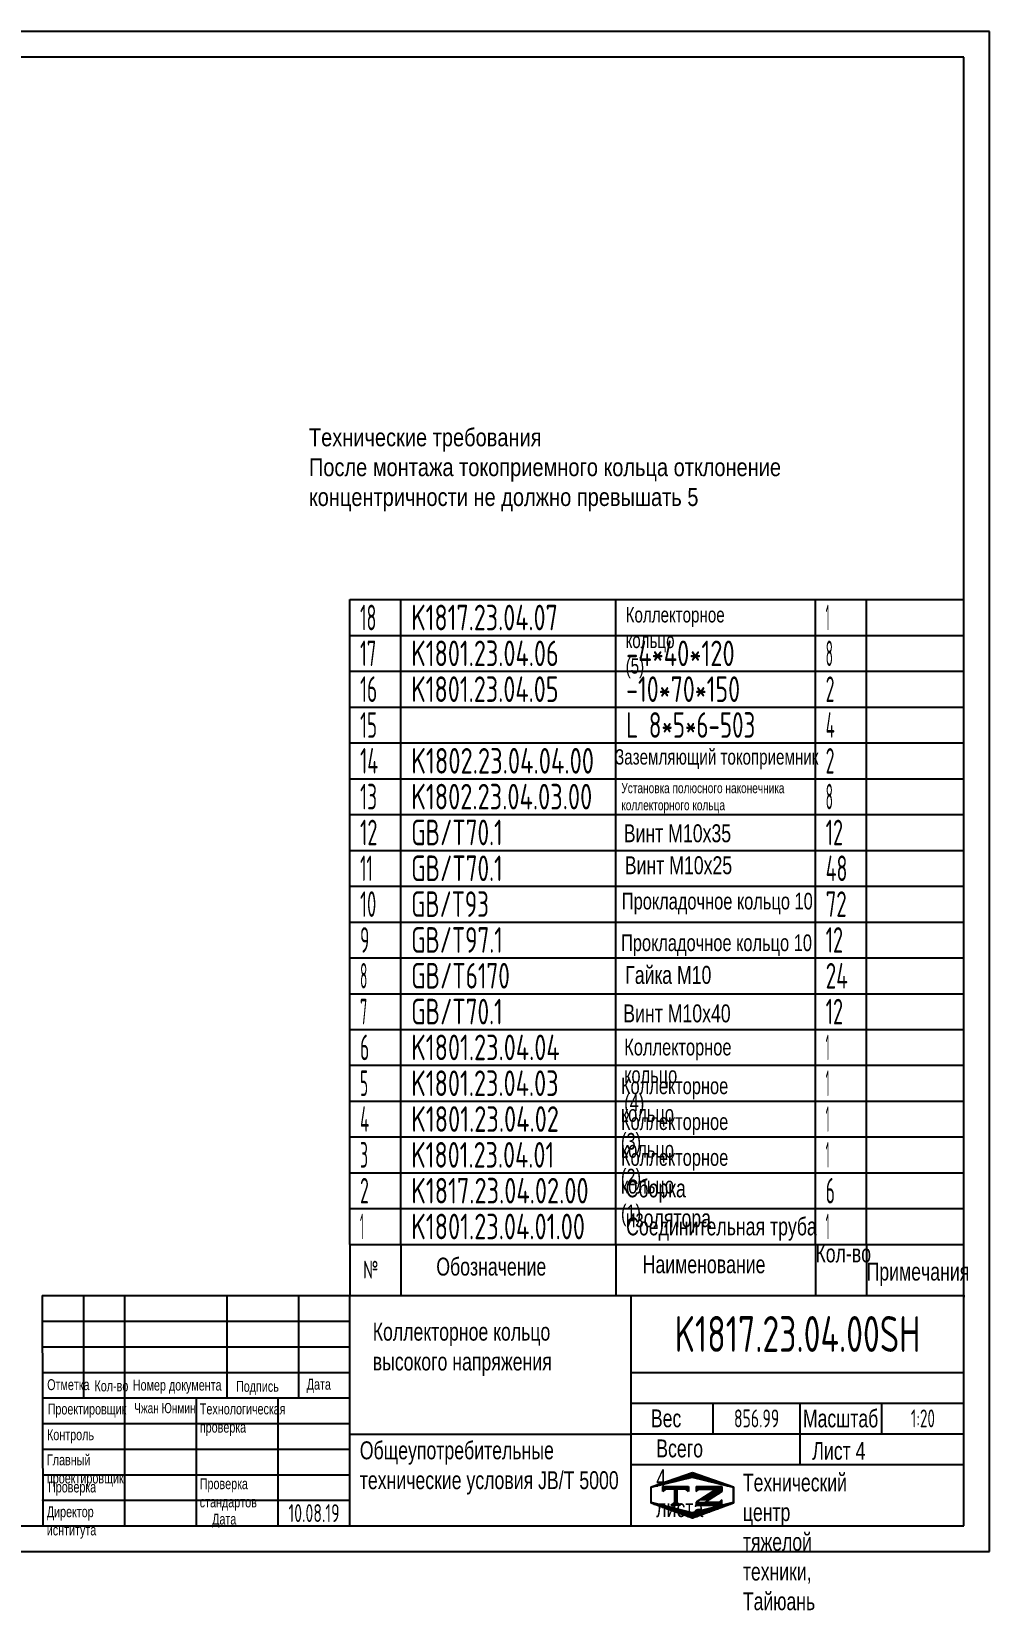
# Model space of a CAD drawing. Header units: millimetres. Extents: x 0 to 8400, y -230 to 5940.
# Drawn here: x 4656 to 8400, y -230 to 5940 of the extents above; entities that cross this region are included whole.
import ezdxf
from ezdxf.enums import TextEntityAlignment as Align

# ---------------------------------------------------------------- set-up
doc = ezdxf.new("R2010")
doc.units = ezdxf.units.MM
doc.header["$LTSCALE"] = 200
doc.linetypes.add('G', pattern=[2, 1.25, -0.25, 0.25, -0.25])
for name, color, linetype in [('01', 7, 'Continuous'), ('02', 1, 'Continuous'), ('05', 4, 'G'), ('11', 3, 'Continuous'), ('THICK', 7, 'Continuous')]:
    doc.layers.add(name, color=color, linetype=linetype)
doc.styles.get("Standard").update_dxf_attribs({"font": 'isocp', "width": 0.707, "bigfont": 'intecad.shx'})

# ---------------------------------------------------------------- blocks, each defined once
blk = doc.blocks.new('*U179')
at = {"layer": '01'}
for points in [[(415, 292), (25, 292)], [(25, 292), (25, 5)], [(415, 5), (415, 292)], [(25, 5), (415, 5)]]:
    blk.add_lwpolyline(points, dxfattribs=at)
at = {"layer": '02'}
for points in [[(420, 297), (0, 297)], [(0, 297), (0, 0)], [(420, 0), (420, 297)], [(0, 0), (420, 0)]]:
    blk.add_lwpolyline(points, dxfattribs=at)
blk = doc.blocks.new('*U182')
at = {"layer": '01'}
for p, q in [((0, -140), (0, 0)), ((2400, -140), (2400, 0))]:
    blk.add_line(p, q, dxfattribs=at)
at = {"layer": '02'}
for p, q in [((0, 0), (200, 0)), ((200, -140), (200, 0)), ((200, 0), (1040, 0)), ((1040, -140), (1040, 0)), ((1040, 0), (1820, 0)), ((1820, -140), (1820, 0)), ((1820, 0), (2020, 0)), ((2020, -140), (2020, 0)), ((2020, 0), (2400, 0))]:
    blk.add_line(p, q, dxfattribs=at)
blk = doc.blocks.new('*U183')
at = {"layer": '01'}
for p, q in [((0, -140), (0, 0)), ((2400, -140), (2400, 0))]:
    blk.add_line(p, q, dxfattribs=at)
at = {"layer": '02'}
for p, q in [((0, 0), (200, 0)), ((200, -140), (200, 0)), ((200, 0), (1040, 0)), ((1040, -140), (1040, 0)), ((1040, 0), (1820, 0)), ((1820, -140), (1820, 0)), ((1820, 0), (2020, 0)), ((2020, -140), (2020, 0)), ((2020, 0), (2400, 0))]:
    blk.add_line(p, q, dxfattribs=at)
blk = doc.blocks.new('*U184')
at = {"layer": '01'}
for p, q in [((0, -140), (0, 0)), ((2400, -140), (2400, 0))]:
    blk.add_line(p, q, dxfattribs=at)
at = {"layer": '02'}
for p, q in [((0, 0), (200, 0)), ((200, -140), (200, 0)), ((200, 0), (1040, 0)), ((1040, -140), (1040, 0)), ((1040, 0), (1820, 0)), ((1820, -140), (1820, 0)), ((1820, 0), (2020, 0)), ((2020, -140), (2020, 0)), ((2020, 0), (2400, 0))]:
    blk.add_line(p, q, dxfattribs=at)
blk = doc.blocks.new('*U185')
at = {"layer": '01'}
for p, q in [((0, -140), (0, 0)), ((2400, -140), (2400, 0))]:
    blk.add_line(p, q, dxfattribs=at)
at = {"layer": '02'}
for p, q in [((0, 0), (200, 0)), ((200, -140), (200, 0)), ((200, 0), (1040, 0)), ((1040, -140), (1040, 0)), ((1040, 0), (1820, 0)), ((1820, -140), (1820, 0)), ((1820, 0), (2020, 0)), ((2020, -140), (2020, 0)), ((2020, 0), (2400, 0))]:
    blk.add_line(p, q, dxfattribs=at)
blk = doc.blocks.new('*U186')
at = {"layer": '01'}
for p, q in [((0, -140), (0, 0)), ((2400, -140), (2400, 0))]:
    blk.add_line(p, q, dxfattribs=at)
at = {"layer": '02'}
for p, q in [((0, 0), (200, 0)), ((200, -140), (200, 0)), ((200, 0), (1040, 0)), ((1040, -140), (1040, 0)), ((1040, 0), (1820, 0)), ((1820, -140), (1820, 0)), ((1820, 0), (2020, 0)), ((2020, -140), (2020, 0)), ((2020, 0), (2400, 0))]:
    blk.add_line(p, q, dxfattribs=at)
blk = doc.blocks.new('*U187')
at = {"layer": '01'}
for p, q in [((0, -140), (0, 0)), ((2400, -140), (2400, 0))]:
    blk.add_line(p, q, dxfattribs=at)
at = {"layer": '02'}
for p, q in [((0, 0), (200, 0)), ((200, -140), (200, 0)), ((200, 0), (1040, 0)), ((1040, -140), (1040, 0)), ((1040, 0), (1820, 0)), ((1820, -140), (1820, 0)), ((1820, 0), (2020, 0)), ((2020, -140), (2020, 0)), ((2020, 0), (2400, 0))]:
    blk.add_line(p, q, dxfattribs=at)
blk = doc.blocks.new('*U188')
at = {"layer": '01'}
for p, q in [((0, -140), (0, 0)), ((2400, -140), (2400, 0))]:
    blk.add_line(p, q, dxfattribs=at)
at = {"layer": '02'}
for p, q in [((0, 0), (200, 0)), ((200, -140), (200, 0)), ((200, 0), (1040, 0)), ((1040, -140), (1040, 0)), ((1040, 0), (1820, 0)), ((1820, -140), (1820, 0)), ((1820, 0), (2020, 0)), ((2020, -140), (2020, 0)), ((2020, 0), (2400, 0))]:
    blk.add_line(p, q, dxfattribs=at)
blk = doc.blocks.new('*U189')
at = {"layer": '01'}
for p, q in [((0, -140), (0, 0)), ((2400, -140), (2400, 0))]:
    blk.add_line(p, q, dxfattribs=at)
at = {"layer": '02'}
for p, q in [((0, 0), (200, 0)), ((200, -140), (200, 0)), ((200, 0), (1040, 0)), ((1040, -140), (1040, 0)), ((1040, 0), (1820, 0)), ((1820, -140), (1820, 0)), ((1820, 0), (2020, 0)), ((2020, -140), (2020, 0)), ((2020, 0), (2400, 0))]:
    blk.add_line(p, q, dxfattribs=at)
blk = doc.blocks.new('*U190')
at = {"layer": '01'}
for p, q in [((0, -140), (0, 0)), ((2400, -140), (2400, 0))]:
    blk.add_line(p, q, dxfattribs=at)
at = {"layer": '02'}
for p, q in [((0, 0), (200, 0)), ((200, -140), (200, 0)), ((200, 0), (1040, 0)), ((1040, -140), (1040, 0)), ((1040, 0), (1820, 0)), ((1820, -140), (1820, 0)), ((1820, 0), (2020, 0)), ((2020, -140), (2020, 0)), ((2020, 0), (2400, 0))]:
    blk.add_line(p, q, dxfattribs=at)
blk = doc.blocks.new('*U191')
at = {"layer": '01'}
for p, q in [((0, -140), (0, 0)), ((2400, -140), (2400, 0))]:
    blk.add_line(p, q, dxfattribs=at)
at = {"layer": '02'}
for p, q in [((0, 0), (200, 0)), ((200, -140), (200, 0)), ((200, 0), (1040, 0)), ((1040, -140), (1040, 0)), ((1040, 0), (1820, 0)), ((1820, -140), (1820, 0)), ((1820, 0), (2020, 0)), ((2020, -140), (2020, 0)), ((2020, 0), (2400, 0))]:
    blk.add_line(p, q, dxfattribs=at)
blk = doc.blocks.new('*U192')
at = {"layer": '01'}
for p, q in [((0, -140), (0, 0)), ((2400, -140), (2400, 0))]:
    blk.add_line(p, q, dxfattribs=at)
at = {"layer": '02'}
for p, q in [((0, 0), (200, 0)), ((200, -140), (200, 0)), ((200, 0), (1040, 0)), ((1040, -140), (1040, 0)), ((1040, 0), (1820, 0)), ((1820, -140), (1820, 0)), ((1820, 0), (2020, 0)), ((2020, -140), (2020, 0)), ((2020, 0), (2400, 0))]:
    blk.add_line(p, q, dxfattribs=at)
blk = doc.blocks.new('*U193')
at = {"layer": '01'}
for p, q in [((0, -140), (0, 0)), ((2400, -140), (2400, 0))]:
    blk.add_line(p, q, dxfattribs=at)
at = {"layer": '02'}
for p, q in [((0, 0), (200, 0)), ((200, -140), (200, 0)), ((200, 0), (1040, 0)), ((1040, -140), (1040, 0)), ((1040, 0), (1820, 0)), ((1820, -140), (1820, 0)), ((1820, 0), (2020, 0)), ((2020, -140), (2020, 0)), ((2020, 0), (2400, 0))]:
    blk.add_line(p, q, dxfattribs=at)
blk = doc.blocks.new('*U194')
at = {"layer": '01'}
for p, q in [((0, -140), (0, 0)), ((2400, -140), (2400, 0))]:
    blk.add_line(p, q, dxfattribs=at)
at = {"layer": '02'}
for p, q in [((0, 0), (200, 0)), ((200, -140), (200, 0)), ((200, 0), (1040, 0)), ((1040, -140), (1040, 0)), ((1040, 0), (1820, 0)), ((1820, -140), (1820, 0)), ((1820, 0), (2020, 0)), ((2020, -140), (2020, 0)), ((2020, 0), (2400, 0))]:
    blk.add_line(p, q, dxfattribs=at)
blk = doc.blocks.new('*U195')
at = {"layer": '01'}
for p, q in [((0, -140), (0, 0)), ((2400, -140), (2400, 0))]:
    blk.add_line(p, q, dxfattribs=at)
at = {"layer": '02'}
for p, q in [((0, 0), (200, 0)), ((200, -140), (200, 0)), ((200, 0), (1040, 0)), ((1040, -140), (1040, 0)), ((1040, 0), (1820, 0)), ((1820, -140), (1820, 0)), ((1820, 0), (2020, 0)), ((2020, -140), (2020, 0)), ((2020, 0), (2400, 0))]:
    blk.add_line(p, q, dxfattribs=at)
blk = doc.blocks.new('*U196')
at = {"layer": '01'}
for p, q in [((0, -140), (0, 0)), ((2400, -140), (2400, 0))]:
    blk.add_line(p, q, dxfattribs=at)
at = {"layer": '02'}
for p, q in [((0, 0), (200, 0)), ((200, -140), (200, 0)), ((200, 0), (1040, 0)), ((1040, -140), (1040, 0)), ((1040, 0), (1820, 0)), ((1820, -140), (1820, 0)), ((1820, 0), (2020, 0)), ((2020, -140), (2020, 0)), ((2020, 0), (2400, 0))]:
    blk.add_line(p, q, dxfattribs=at)
blk = doc.blocks.new('*U197')
at = {"layer": '01'}
for p, q in [((0, -140), (0, 0)), ((2400, -140), (2400, 0))]:
    blk.add_line(p, q, dxfattribs=at)
at = {"layer": '02'}
for p, q in [((0, 0), (200, 0)), ((200, -140), (200, 0)), ((200, 0), (1040, 0)), ((1040, -140), (1040, 0)), ((1040, 0), (1820, 0)), ((1820, -140), (1820, 0)), ((1820, 0), (2020, 0)), ((2020, -140), (2020, 0)), ((2020, 0), (2400, 0))]:
    blk.add_line(p, q, dxfattribs=at)
blk = doc.blocks.new('*U198')
at = {"layer": '01'}
for p, q in [((0, -140), (0, 0)), ((2400, -140), (2400, 0))]:
    blk.add_line(p, q, dxfattribs=at)
at = {"layer": '02'}
for p, q in [((0, 0), (200, 0)), ((200, -140), (200, 0)), ((200, 0), (1040, 0)), ((1040, -140), (1040, 0)), ((1040, 0), (1820, 0)), ((1820, -140), (1820, 0)), ((1820, 0), (2020, 0)), ((2020, -140), (2020, 0)), ((2020, 0), (2400, 0))]:
    blk.add_line(p, q, dxfattribs=at)
blk = doc.blocks.new('*U199')
at = {"layer": '01'}
for p, q in [((0, -140), (0, 0)), ((0, 0), (200, 0)), ((200, 0), (1040, 0)), ((1040, 0), (1820, 0)), ((1820, 0), (2020, 0)), ((2020, 0), (2400, 0)), ((2400, -140), (2400, 0))]:
    blk.add_line(p, q, dxfattribs=at)
at = {"layer": '02'}
for p, q in [((200, -140), (200, 0)), ((1040, -140), (1040, 0)), ((1820, -140), (1820, 0)), ((2020, -140), (2020, 0))]:
    blk.add_line(p, q, dxfattribs=at)
blk = doc.blocks.new('*X203')
at = {"color": 0}
for p, q in [((127.06, 7.8), (132.06, 7.8)), ((127.06, 7.5), (132.06, 7.5)), ((127.06, 7.2), (127.32, 7.2)), ((129.23, 6.3), (131.04, 6.3)), ((129.7, 6.6), (131.51, 6.6)), ((130.16, 6.9), (131.98, 6.9)), ((130.62, 7.2), (132.06, 7.2)), ((127.84, 5.4), (129.64, 5.4)), ((128.3, 5.7), (130.1, 5.7)), ((128.77, 6), (130.57, 6))]:
    blk.add_line(p, q, dxfattribs=at)
blk = doc.blocks.new('*X204')
at = {"color": 0}
for p, q in [((127.06, 4.8), (132.06, 4.8)), ((127.06, 4.5), (132.06, 4.5)), ((131.84, 5.1), (132.06, 5.1))]:
    blk.add_line(p, q, dxfattribs=at)
blk = doc.blocks.new('*X202')
at = {"color": 0}
for p, q in [((122.34, 4.5), (123.72, 4.5)), ((122.82, 4.8), (123.24, 4.8))]:
    blk.add_line(p, q, dxfattribs=at)
blk = doc.blocks.new('*X201')
at = {"color": 0}
for p, q in [((120.53, 7.8), (125.53, 7.8)), ((120.53, 7.5), (125.53, 7.5)), ((120.53, 7.2), (120.79, 7.2)), ((125.27, 7.2), (125.53, 7.2))]:
    blk.add_line(p, q, dxfattribs=at)
blk = doc.blocks.new('*X200')
at = {"color": 0}
for p, q in [((122.38, 9.3), (124.32, 9.3)), ((123.24, 9.6), (125.52, 9.6)), ((124.1, 9.9), (128.52, 9.9)), ((124.97, 10.2), (127.67, 10.2)), ((125.83, 10.5), (126.82, 10.5)), ((127.02, 9.6), (129.37, 9.6)), ((128.22, 9.3), (130.22, 9.3)), ((118.22, 7.8), (118.32, 7.8)), ((118.22, 7.5), (118.27, 7.5)), ((118.22, 7.2), (118.27, 7.2)), ((118.22, 6.9), (118.27, 6.9)), ((118.22, 6.6), (118.27, 6.6)), ((118.22, 6.3), (118.27, 6.3)), ((118.94, 8.1), (119.52, 8.1)), ((119.8, 8.4), (120.72, 8.4)), ((120.66, 8.7), (121.92, 8.7)), ((121.52, 9), (123.12, 9)), ((129.42, 9), (131.07, 9)), ((130.62, 8.7), (131.92, 8.7)), ((131.82, 8.4), (132.77, 8.4)), ((133.02, 8.1), (133.62, 8.1)), ((134.22, 7.8), (134.32, 7.8)), ((134.27, 7.5), (134.32, 7.5)), ((134.27, 7.2), (134.32, 7.2)), ((134.27, 6.9), (134.32, 6.9)), ((134.27, 6.6), (134.32, 6.6)), ((134.27, 6.3), (134.32, 6.3)), ((118.22, 6), (118.27, 6)), ((118.22, 5.7), (118.27, 5.7)), ((118.22, 5.4), (118.27, 5.4)), ((118.22, 5.1), (118.27, 5.1)), ((118.22, 4.8), (118.27, 4.8)), ((118.79, 4.5), (119.42, 4.5)), ((119.61, 4.2), (120.62, 4.2)), ((120.43, 3.9), (121.82, 3.9)), ((121.26, 3.6), (123.02, 3.6)), ((122.08, 3.3), (124.22, 3.3)), ((128.32, 3.3), (130.51, 3.3)), ((129.52, 3.6), (131.32, 3.6)), ((130.72, 3.9), (132.14, 3.9)), ((131.92, 4.2), (132.95, 4.2)), ((133.12, 4.5), (133.76, 4.5)), ((134.27, 6), (134.32, 6)), ((134.27, 5.7), (134.32, 5.7)), ((134.27, 5.4), (134.32, 5.4)), ((134.27, 5.1), (134.32, 5.1)), ((134.27, 4.8), (134.32, 4.8)), ((122.91, 3), (125.42, 3)), ((123.73, 2.7), (128.89, 2.7)), ((124.55, 2.4), (128.07, 2.4)), ((125.38, 2.1), (127.26, 2.1)), ((126.2, 1.8), (126.45, 1.8)), ((127.12, 3), (129.7, 3))]:
    blk.add_line(p, q, dxfattribs=at)

msp = doc.modelspace()

# ---------------------------------------------------------------- linework, layer by layer
at = {"layer": '01'}
for p, q in [((5900, 1200), (8300, 1200)), ((5900, 1200), (5900, 999.82)), ((6100, 1200), (6100, 999.82)), ((6940, 1200), (6940, 999.82)), ((7720, 1200), (7720, 999.82)), ((7920, 1200), (7920, 999.82))]:
    msp.add_line(p, q, dxfattribs=at)
for p in [(8300, 1000), (8300, 997.75), (8300, 995.72), (8300, 995.37)]:
    msp.add_point(p, dxfattribs=at)
at = {"layer": 'THICK'}
for p, q in [((4697.99, 999.82), (4700.72, 100)), ((4697.99, 999.82), (8300, 999.82)), ((4860.64, 999.39), (4860.64, 999.82)), ((4860.69, 599.9), (4860.69, 999.82)), ((5020.66, 100), (5020.66, 999.82)), ((5420.58, 599.9), (5420.58, 999.82)), ((5700.52, 599.9), (5700.52, 999.82)), ((5900.48, 100), (5900.48, 999.82)), ((7000.26, 100), (7000.26, 999.82)), ((8300, 100), (8300, 999.82)), ((4700.72, 699.88), (5900.48, 699.88)), ((7000.26, 699.88), (8300, 699.88)), ((4700.72, 599.9), (5900.48, 599.9)), ((5300.6, 100), (5300.6, 599.9)), ((5620.54, 100), (5620.54, 599.9)), ((7000.26, 579.9), (8300, 579.9)), ((7320.2, 459.93), (7320.2, 579.9)), ((7660.13, 339.95), (7660.13, 579.9)), ((7980.06, 459.93), (7980.06, 579.9)), ((5900.48, 458.19), (7000.26, 458.19)), ((7000.26, 459.93), (8300, 459.93)), ((7000.26, 339.95), (8300, 339.95)), ((4700.72, 100), (8300, 100))]:
    msp.add_line(p, q, dxfattribs=at)
at = {"layer": 'THICK', "color": 3}
for p, q in [((4700.72, 899.84), (5900.48, 899.84)), ((4700.72, 799.86), (5900.48, 799.86)), ((4700.72, 499.92), (5900.48, 499.92)), ((4700.72, 399.94), (5900.48, 399.94)), ((7077.29, 252.09), (7239.36, 308.54)), ((7239.36, 308.54), (7399.32, 252.09)), ((4700.72, 299.96), (5900.48, 299.96)), ((7077.29, 189.23), (7077.29, 252.09)), ((7078.34, 250.82), (7238.31, 290.81)), ((7078.34, 190.83), (7078.34, 250.82)), ((7123.51, 233.96), (7123.51, 253.96)), ((7123.51, 253.96), (7223.49, 253.96)), ((7223.49, 253.96), (7223.49, 233.96)), ((7238.31, 290.81), (7398.28, 250.82)), ((7254.11, 253.96), (7254.11, 233.96)), ((7254.11, 253.96), (7354.09, 253.96)), ((7354.09, 253.96), (7354.09, 233.96)), ((7398.28, 250.82), (7398.28, 190.83)), ((7399.32, 252.09), (7399.32, 189.23)), ((4700.72, 199.98), (5900.48, 199.98)), ((7239.36, 130.21), (7077.29, 189.23)), ((7238.31, 150.84), (7078.34, 190.83)), ((7133.51, 243.96), (7123.51, 233.96)), ((7213.49, 243.96), (7133.51, 243.96)), ((7173.5, 193.78), (7154.13, 181.59)), ((7169.12, 244.05), (7169.12, 189.21)), ((7173.5, 244.05), (7173.5, 189.21)), ((7173.5, 193.78), (7192.87, 181.59)), ((7178.5, 244.05), (7178.5, 189.21)), ((7223.49, 233.96), (7213.49, 243.96)), ((7398.28, 190.83), (7238.31, 150.84)), ((7399.32, 189.23), (7239.36, 130.21)), ((7254.11, 233.96), (7264.1, 243.96)), ((7332.84, 243.96), (7254.11, 193.02)), ((7254.11, 193.02), (7254.11, 181.59)), ((7264.1, 243.96), (7332.84, 243.96)), ((7302.86, 201.37), (7287.58, 191.59)), ((7344.08, 191.59), (7287.58, 191.59)), ((7354.08, 234.15), (7302.86, 201.37)), ((7354.08, 201.59), (7344.08, 191.59)), ((7354.08, 181.59), (7354.08, 201.59)), ((7154.13, 181.59), (7173.5, 181.59)), ((7192.87, 181.59), (7173.5, 181.59)), ((7254.11, 181.59), (7354.08, 181.59))]:
    msp.add_line(p, q, dxfattribs=at)
for p in [(4700.72, 199.98), (4700.72, 100)]:
    msp.add_point(p, dxfattribs=at)

# ---------------------------------------------------------------- block references
at = {"layer": '01', "xscale": 20, "yscale": 20, "zscale": 20}
msp.add_blockref('*U179', (0, 0), dxfattribs=at)
at = {"layer": '01'}
for name, p in [('*U199', (5900, 3720)), ('*U198', (5900, 3580)), ('*U197', (5900, 3440)), ('*U196', (5900, 3300)), ('*U195', (5900, 3160)), ('*U194', (5900, 3020)), ('*U193', (5900, 2880)), ('*U192', (5900, 2740)), ('*U191', (5900, 2600)), ('*U190', (5900, 2460)), ('*U189', (5900, 2320)), ('*U188', (5900, 2180)), ('*U187', (5900, 2040)), ('*U186', (5900, 1900)), ('*U185', (5900, 1760)), ('*U184', (5900, 1620)), ('*U183', (5900, 1480)), ('*U182', (5900, 1340))]:
    msp.add_blockref(name, p, dxfattribs=at)
at = {"layer": 'THICK', "color": 3, "xscale": 19.99598737799062, "yscale": 19.99598737798283, "zscale": 19.99598737798284}
for name in ['*X200', '*X201', '*X203', '*X202', '*X204']:
    msp.add_blockref(name, (4713.37, 95.11), dxfattribs=at)

# ---------------------------------------------------------------- texts
at = {"insert": (5057.19, 580.35), "char_height": 39.9, "attachment_point": 1}
msp.add_mtext('{\\fArial|b0|i0|c204|p34;\\C3;Чжан Юнмин}', dxfattribs=at)
at = {"layer": '01', "attachment_point": 1}
for s, insert, char_height in [('{\\fArial|b0|i0|c204|p34;\\W0.8;\\C3;Технические требования\\PПосле монтажа токоприемного кольца отклонение\\Pконцентричности не должно превышать 5}', (5740.11, 4389.29), 70), ('{\\fArial|b0|i0|c204|p34;\\C3;Заземляющий токоприемник}', (6936.77, 3135.34), 60), ('{\\fArial|b0|i0|c204|p34;\\C3;Установка полюсного наконечника\\Pколлекторного кольца}', (6961.26, 3003.53), 40), ('{\\fArial|b0|i0|c204|p34;\\C3;Винт М10х35}', (6970.67, 2841.87), 70), ('{\\fArial|b0|i0|c204|p34;\\C3;Винт М10х25}', (6974.72, 2716.85), 70), ('{\\fArial|b0|i0|c204|p34;\\C3;Прокладочное кольцо 10}', (6963.17, 2574.12), 65), ('{\\fArial|b0|i0|c204|p34;\\C3;Прокладочное кольцо 10}', (6959.95, 2411.46), 65), ('{\\fArial|b0|i0|c204|p34;\\C3;Гайка М10}', (6976.34, 2288.39), 70), ('{\\fArial|b0|i0|c204|p34;\\C3;Винт М10х40}', (6968.82, 2138.01), 70), ('{\\fArial|b0|i0|c204|p34;\\C3;Соединительная труба}', (6980.16, 1305.47), 70), ('{\\fArial|b0|i0|c204|p34;Кол-во}', (7720, 1200), 70), ('{\\fArial|b0|i0|c204|p34;Примечания}', (7920, 1128.81), 70), ('{\\fArial|b0|i0|c204|p34;\\C3;Коллекторное кольцо\\Pвысокого напряжения}', (5989.5, 894), 70), ('{\\fArial|b0|i0|c204|p34;Отметка}', (4717.05, 673.24), 42.6365), ('{\\fArial|b0|i0|c204|p34;Кол-во}', (4901.95, 668.33), 42.6365), ('{\\fArial|b0|i0|c204|p34;Номер документа}', (5051.72, 671.62), 42.6365), ('{\\fArial|b0|i0|c204|p34;Подпись}', (5455.02, 666.7), 42.6365), ('{\\fArial|b0|i0|c204|p34;Дата}', (5731.55, 674.87), 42.6365), ('{\\fArial|b0|i0|c204|p34;Проектировщик}', (4718.93, 578), 42.6365), ('{\\fArial|b0|i0|c204|p34;Технологическая\\Pпроверка}', (5313.7, 578.32), 42.6365), ('{\\fArial|b0|i0|c204|p34;Вес}', (7077.07, 555.07), 69.6396), ('{\\fArial|b0|i0|c204|p34;Контроль}', (4716.48, 477.57), 42.6365), ('{\\fArial|b0|i0|c204|p34;Общеупотребительные\\Pтехнические условия \\fArial|b0|i0|c0|p34;JB/T 5000}', (5938.95, 430.3), 70), ('{\\fArial|b0|i0|c204|p34;Главный\\Pпроектировщик}', (4716.1, 379.44), 42.6365), ('{\\fArial|b0|i0|c204|p34;Лист 4}', (7707.76, 428.42), 70), ('{\\fArial|b0|i0|c204|p34;Проверка}', (4720.27, 273.4), 42.6365), ('{\\fArial|b0|i0|c204|p34;Проверка\\Pстандартов}', (5313.29, 286.07), 42.6365), ('{\\fArial|b0|i0|c204|p34;Директор\\Pиснтитута}', (4715.45, 176.53), 42.6365), ('{\\fArial|b0|i0|c204|p34;Дата}', (5361.73, 148.03), 42.6365)]:
    msp.add_mtext(s, dxfattribs=dict(at, insert=insert, char_height=char_height))
for s, insert, char_height, width in [('{\\fArial|b0|i0|c204|p34;\\C3;Коллекторное кольцо (5)}', (6978.08, 3690.81), 60, 5.6443), ('{\\fArial|b0|i0|c204|p34;\\C3;Коллекторное кольцо (4)}', (6972.61, 2003.71), 65, 1.8814), ('{\\fArial|b0|i0|c204|p34;\\C3;Коллекторное кольцо (3)}', (6959.86, 1852.25), 65, 1.8814), ('{\\fArial|b0|i0|c204|p34;\\C3;Коллекторное кольцо (2)}', (6959.86, 1712.25), 65, 1.8814), ('{\\fArial|b0|i0|c204|p34;\\C3;Коллекторное кольцо (1)}', (6959.86, 1572.25), 65, 1.8814), ('{\\fArial|b0|i0|c204|p34;\\C3;Сборка изолятора}', (6978.27, 1453.98), 70, 1.8814), ('{\\Fisocp,intecad|c204;№}', (5952.05, 1136.31), 70, 6.0194), ('{\\fArial|b0|i0|c204|p34;Обозначение}', (6237.98, 1148.34), 70, 3.0097), ('{\\fArial|b0|i0|c204|p34;Наименование}', (7044.58, 1157.36), 70, 3.0097), ('{\\fArial|b0|i0|c204|p34;Всего 4 листа}', (7097.73, 437.79), 70, 1.877), ('{\\fArial|b0|i0|c204|p34;Технический центр\\Pтяжелой техники, Тайюань}', (7436.46, 304.61), 69.6396, 3.2726)]:
    msp.add_mtext(s, dxfattribs=dict(at, insert=insert, char_height=char_height, width=width))
at = {"layer": '05', "insert": (7671.12, 554.75), "char_height": 69.6675, "attachment_point": 1}
msp.add_mtext('{\\fArial|b0|i0|c204|p34;\\C0;Масштаб}', dxfattribs=at)
at = {"layer": '11'}
for s, height, width, p, p2 in [('18', 100, 0.606, (5940, 3600), (6003.63, 3600)), ('K1817.23.04.07', 100, 0.694153, (6140, 3600), (6713.02, 3600)), ('1', 100, 0.404, (7760, 3600), (7774.14, 3600)), ('17', 100, 0.606, (5940, 3460), (6003.63, 3460)), ('K1801.23.04.06', 100, 0.69423, (6140, 3460), (6716.53, 3460)), ('-4*40*120', 100, 0.689758, (6980, 3460), (7404.26, 3460)), ('8', 100, 0.514182, (7760, 3460), (7788.28, 3460)), ('16', 100, 0.610556, (5940, 3320), (6007.14, 3320)), ('K1801.23.04.05', 100, 0.694217, (6140, 3320), (6715.95, 3320)), ('-10*70*150', 100, 0.69056, (6980, 3320), (7425.47, 3320)), ('2', 100, 0.562593, (7760, 3320), (7794.32, 3320)), ('15', 100, 0.609833, (5940, 3180), (6006.56, 3180)), ('L 8*5*6-503', 100, 0.692456, (6980, 3180), (7484.9, 3180)), ('4', 100, 0.543846, (7760, 3180), (7795.35, 3180)), ('14', 100, 0.614783, (5940, 3040), (6010.7, 3040)), ('K1802.23.04.04.00', 100, 0.696659, (6140, 3040), (6854.48, 3040)), ('2', 100, 0.562593, (7760, 3040), (7794.32, 3040)), ('13', 100, 0.609833, (5940, 2900), (6006.56, 2900)), ('K1802.23.04.03.00', 100, 0.696558, (6140, 2900), (6847.41, 2900)), ('8', 100, 0.514182, (7760, 2900), (7788.28, 2900)), ('12', 100, 0.611465, (5940, 2760), (6007.88, 2760)), ('GB/T70.1', 100, 0.693516, (6140, 2760), (6497.16, 2760)), ('12', 100, 0.611465, (7760, 2760), (7827.88, 2760)), ('11', 100, 0.582235, (5940, 2620), (5989.49, 2620)), ('GB/T70.1', 100, 0.693516, (6140, 2620), (6497.16, 2620)), ('48', 100, 0.628444, (7760, 2620), (7844.84, 2620)), ('10', 100, 0.606076, (5940, 2480), (6003.69, 2480)), ('GB/T93', 100, 0.691199, (6140, 2480), (6443.78, 2480)), ('72', 100, 0.626049, (7760, 2480), (7842.02, 2480)), ('9', 100, 0.579528, (5940, 2340), (5976.02, 2340)), ('GB/T97.1', 100, 0.693525, (6140, 2340), (6497.41, 2340)), ('12', 100, 0.611465, (7760, 2340), (7827.88, 2340)), ('8', 100, 0.514182, (5940, 2200), (5968.28, 2200)), ('GB/T6170', 100, 0.694489, (6140, 2200), (6525.5, 2200)), ('24', 100, 0.641743, (7760, 2200), (7846.64, 2200)), ('7', 100, 0.514182, (5940, 2060), (5968.28, 2060)), ('GB/T70.1', 100, 0.693516, (6140, 2060), (6497.16, 2060)), ('12', 100, 0.611465, (7760, 2060), (7827.88, 2060)), ('6', 100, 0.600695, (5940, 1920), (5976.02, 1920)), ('K1801.23.04.04', 100, 0.694307, (6140, 1920), (6720.09, 1920)), ('1', 100, 0.404, (7760, 1920), (7774.14, 1920)), ('5', 100, 0.527686, (5940, 1780), (5971.21, 1780)), ('K1801.23.04.03', 100, 0.694217, (6140, 1780), (6715.95, 1780)), ('1', 100, 0.404, (7760, 1780), (7774.14, 1780)), ('4', 100, 0.543846, (5940, 1640), (5975.35, 1640)), ('K1801.23.04.02', 100, 0.694246, (6140, 1640), (6717.27, 1640)), ('1', 100, 0.404, (7760, 1640), (7774.14, 1640)), ('3', 100, 0.527686, (5940, 1500), (5971.21, 1500)), ('K1801.23.04.01', 100, 0.693834, (6140, 1500), (6698.88, 1500)), ('1', 100, 0.404, (7760, 1500), (7774.14, 1500)), ('2', 100, 0.562593, (5940, 1360), (5974.32, 1360)), ('K1817.23.04.02.00', 100, 0.696348, (6140, 1360), (6833.27, 1360)), ('6', 100, 0.600695, (7760, 1360), (7796.02, 1360)), ('1', 100, 0.404, (5940, 1220), (5954.14, 1220)), ('K1801.23.04.01.00', 100, 0.69613, (6140, 1220), (6819.13, 1220)), ('1', 100, 0.404, (7760, 1220), (7774.14, 1220)), ('K1817.23.04.00SH', 140, 0.696239, (7169.7, 780), (8130.3, 780)), ('856.99', 70, 0.678531, (7401.53, 485), (7578.47, 485)), ('1:20', 70, 0.655288, (8092.97, 485), (8187.03, 485)), ('10.08.19', 70, 0.661132, (5660, 115), (5860, 115))]:
    msp.add_text(s, height=height, dxfattribs=dict(at, width=width)).set_placement(p, p2, align=Align.FIT)

doc.saveas('drawing.dxf')
